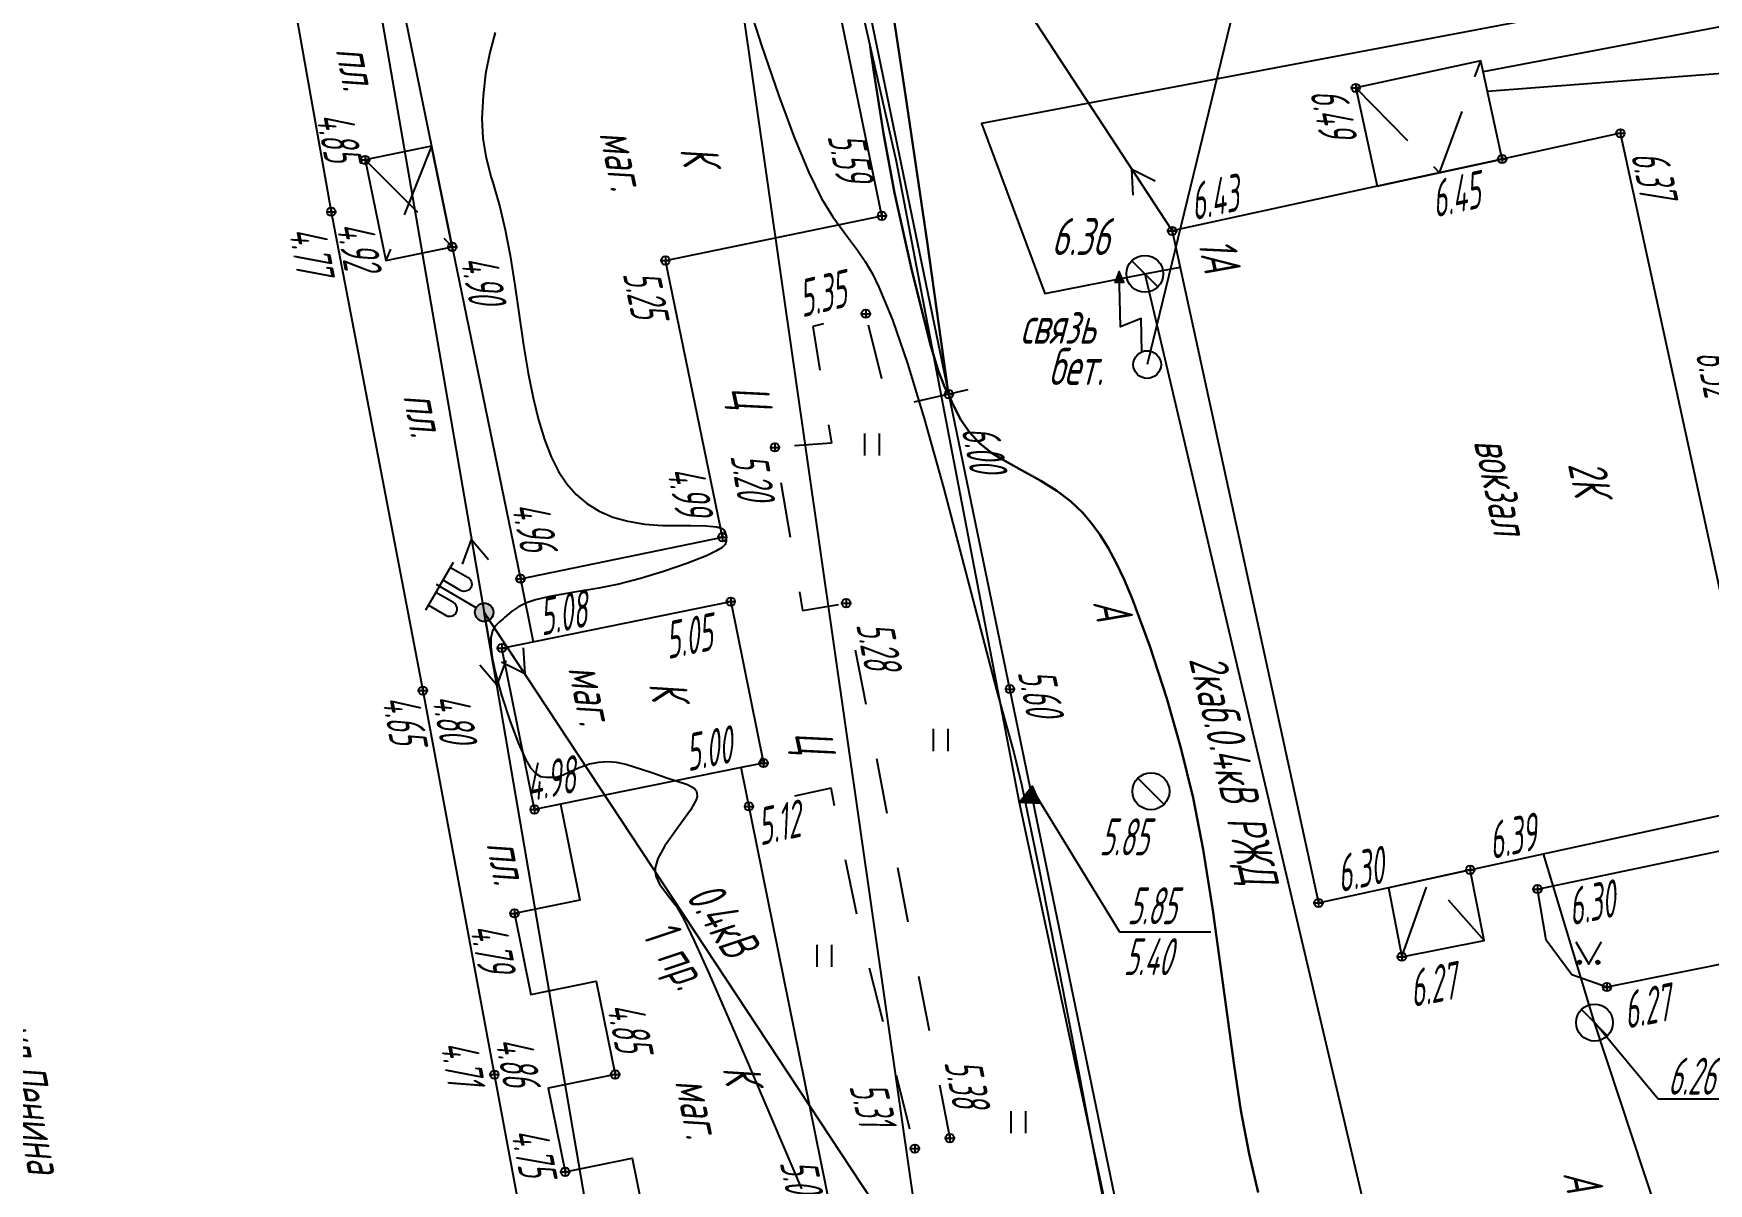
# Model space of a CAD drawing. Extents: x 1233805 to 1234355, y 654698 to 655114.
# Drawn here: x 1234054.18 to 1234099.55, y 654928.25 to 654959.4 of the extents above; entities that cross this region are included whole.
import ezdxf

# ---------------------------------------------------------------- set-up
doc = ezdxf.new("R2010")
doc.units = 0
doc.linetypes.add('ИИDash_15_15', pattern=[3, 1.5, -1.5])
doc.linetypes.add('ИИDash_20_10', pattern=[3, 2, -1])
for name, color, linetype, lineweight in [('ИИ_ГОРИЗОНТАЛИ_ОСН', 32, 'Continuous', 25), ('ИИ_ГОРИЗОНТАЛИ_УТОЛЩ', 32, 'Continuous', 30), ('ИИ_ДОРОГИ_АД', 7, 'Continuous', 25), ('ИИ_КАБЕЛЬ_СВЯЗИ', 212, 'Continuous', 25), ('ИИ_ЛЭП_ВН', 250, 'Continuous', 25), ('ИИ_ЛЭП_НН', 250, 'Continuous', 25), ('ИИ_ОГРАДЫ', 7, 'Continuous', 25), ('ИИ_ОТМЕТКИ', 7, 'Continuous', 25), ('ИИ_СООРУЖЕНИЕ', 7, 'Continuous', 25), ('ИИ_СТРОЕНИЕ', 7, 'Continuous', 25), ('ИИ_ТЕПЛОТРАССА', 5, 'Continuous', 25), ('ИИ_ТРУБОПРОВОДЫ', 7, 'Continuous', 25), ('ИИ_УГОДЬЯ', 7, 'Continuous', 25), ('ИИ_ЭЛЕКТРОКАБЕЛЬ_НН', 240, 'Continuous', 25)]:
    doc.layers.add(name, color=color, linetype=linetype, lineweight=lineweight)
doc.styles.add('VNIPISIMPLEXCUR', font='simplex.shx', dxfattribs={"width": 0.8, "oblique": 15})
doc.styles.add('ГОСТ 2.304 КУРСИВ', font='cs_gost2304.shx', dxfattribs={"oblique": 15})
doc.linetypes.add('ИИ051193', pattern='A,4,-2,[22,3dservice.shx,S=1,R=0,X=0,Y=0],8,[22,3dservice.shx,S=1,R=180,X=0,Y=0],-2,4', length=20)
doc.linetypes.add('ИИ05133', pattern='A,4,[4,3dservice.shx,S=0.7,R=0,X=0,Y=0],4,-2', length=10)
doc.linetypes.add('ИИ052801П', pattern='A,2,[39,3dservice.shx,S=0.8,R=0,X=0,Y=0],2', length=4)
doc.linetypes.add('ИИ054742_3', pattern='A,2,-0.5,[4,3dservice.shx,S=1,R=0,X=0,Y=0],-0.5,2', length=5)
doc.linetypes.add('ИИ251225', pattern='A,2,-2,3,-0.6,["2Т",VNIPISIMPLEXCUR,S=2,R=0,X=0,Y=-1],-4.4,3,-2,8,-2,8,-2,6', length=43)

# ---------------------------------------------------------------- blocks, each defined once
blk = doc.blocks.new('ИИ05401')
at = {"color": 0, "linetype": 'Continuous', "lineweight": 25}
for points in [[(-0.4, 1.2), (-0.4, 0)], [(0.4, 1.2), (0.4, 0)]]:
    blk.add_lwpolyline(points, dxfattribs=at)
blk = doc.blocks.new('ИИ05416')
at = {"linetype": 'Continuous', "lineweight": 25}
h = blk.add_hatch(color=0, dxfattribs=at)
edge = h.paths.add_edge_path()
edge.add_arc((-0.5, 0.1), 0.1, 0, 360)
h = blk.add_hatch(color=0, dxfattribs=at)
edge = h.paths.add_edge_path()
edge.add_arc((0.5, 0.1), 0.1, 0, 360)
at = {"color": 0, "linetype": 'Continuous', "lineweight": 25}
blk.add_lwpolyline([(-0.693, 1.2), (0, 0), (0.693, 1.2)], dxfattribs=at)
for centre in [(-0.5, 0.1), (0.5, 0.1)]:
    blk.add_circle(centre, 0.1, dxfattribs=at)
blk = doc.blocks.new('ИИ0511014')
at = {"linetype": 'Continuous'}
h = blk.add_hatch(color=0, dxfattribs=at)
edge = h.paths.add_edge_path()
edge.add_arc((0, 0), 0.5, 0, 360)
at = {"color": 0, "linetype": 'Continuous', "flags": 128}
for points in [[(0, 2.806), (-1.5, 2.806)], [(-1.184, 2.806), (-1.184, 1.706), (-1.174, 1.617), (-1.144, 1.532), (-1.096, 1.456), (-1.033, 1.393), (-0.957, 1.345), (-0.873, 1.316), (-0.784, 1.306), (-0.695, 1.316), (-0.61, 1.345), (-0.534, 1.393), (-0.471, 1.456), (-0.423, 1.532), (-0.394, 1.617), (-0.384, 1.706), (-0.384, 2.806)], [(0, 0.5), (0, 3)], [(0, 2.806), (1.5, 2.806)], [(1.184, 2.806), (1.184, 1.706), (1.174, 1.617), (1.144, 1.532), (1.096, 1.456), (1.033, 1.393), (0.957, 1.345), (0.873, 1.316), (0.784, 1.306), (0.695, 1.316), (0.61, 1.345), (0.534, 1.393), (0.471, 1.456), (0.423, 1.532), (0.394, 1.617), (0.384, 1.706), (0.384, 2.806)]]:
    blk.add_lwpolyline(points, dxfattribs=at)
at = {"color": 0, "linetype": 'Continuous'}
blk.add_circle((0, 0), 0.5, dxfattribs=at)
blk = doc.blocks.new('ИИ051144')
at = {"color": 0, "linetype": 'Continuous', "lineweight": 25, "flags": 128}
for points in [[(4, 0), (0, 0)], [(2.775, 0.707), (4, 0), (2.775, -0.707)]]:
    blk.add_lwpolyline(points, dxfattribs=at)
blk = doc.blocks.new('ИИ051171')
at = {"color": 0, "linetype": 'Continuous', "lineweight": 25, "flags": 128}
blk.add_lwpolyline([(0.707, -0.707), (-0.707, 0.707)], dxfattribs=at)
at = {"color": 0, "linetype": 'Continuous', "lineweight": 25}
blk.add_circle((0, 0), 1, dxfattribs=at)
at = {"color": 0, "linetype": 'Continuous', "style": 'VNIPISIMPLEXCUR', "oblique": 15, "width": 0.8}
for tag, p in [('NUMBER', (1.7, -1)), ('HATCH', (1.7, -4.4)), ('HEIGHT', (1.7, -7.8)), ('TOP1', (1.7, -11.2)), ('TOP2', (1.7, -14.6)), ('TOP3', (1.7, -18)), ('TOP4', (1.7, -21.4)), ('TOP5', (1.7, -24.8)), ('BOTTOM', (1.7, -28.2))]:
    blk.add_attdef(tag, p, '', height=2, dxfattribs=at)
blk = doc.blocks.new('ИИ05139')
at = {"linetype": 'Continuous'}
blk.add_hatch(color=0, dxfattribs=at).paths.add_polyline_path([(0.043, 4.776), (0.511, 4.6), (0.487, 5.25)])
at = {"color": 0, "linetype": 'Continuous', "flags": 128}
blk.add_lwpolyline([(0, 0.75), (0.632, 2.435), (-0.568, 2.435), (0.487, 5.25)], dxfattribs=at)
blk.add_lwpolyline([(0.043, 4.776), (0.511, 4.6), (0.487, 5.25)], close=True, dxfattribs=at)
at = {"color": 0, "linetype": 'Continuous'}
blk.add_circle((0, 0), 0.75, dxfattribs=at)
blk = doc.blocks.new('PICKET')
at = {"color": 0, "linetype": 'Continuous', "lineweight": 25}
for p, q in [((-0.23, 0), (0.23, 0)), ((0, 0.23), (0, -0.23))]:
    blk.add_line(p, q, dxfattribs=at)
blk.add_circle((0, 0), 0.23, dxfattribs=at)
at = {"color": 0, "linetype": 'Continuous', "style": 'VNIPISIMPLEXCUR', "oblique": 15, "width": 0.8}
blk.add_attdef('OTMETKA', (1.25, 0.3), '', height=2, dxfattribs=at)
at = {"color": 8, "linetype": 'Continuous', "style": 'VNIPISIMPLEXCUR', "oblique": 15, "width": 0.8, "flags": 1}
blk.add_attdef('NOMER', (1.25, -2.7), '', height=2, dxfattribs=at)
blk = doc.blocks.new('*U162')
at = {"color": 0, "linetype": 'ByBlock', "lineweight": -2}
for points in [[(0, 0), (3.457, -4.157)], [(3.457, -4.157), (8.402, -4.157)]]:
    blk.add_lwpolyline(points, dxfattribs=at)
blk = doc.blocks.new('ИИ05280')
at = {"linetype": 'Continuous'}
blk.add_hatch(color=0, dxfattribs=at).paths.add_polyline_path([(0.5, 1), (-0.531, 1), (0, 0)])
at = {"color": 0, "linetype": 'Continuous'}
blk.add_lwpolyline([(0, 0), (-0.531, 1), (0.5, 1), (0, 0)], dxfattribs=at)
at = {"color": 0, "linetype": 'Continuous', "style": 'VNIPISIMPLEXCUR', "oblique": 15, "width": 0.8}
for tag, p in [('TOP', (1.705, 4.427)), ('FOUNDATION', (1.705, 0.998))]:
    blk.add_attdef(tag, p, '', height=2, dxfattribs=at)
blk = doc.blocks.new('*U188')
at = {"color": 0, "linetype": 'ByBlock', "lineweight": -2}
for points in [[(0, 0), (4.531, -7.407)], [(4.531, -7.407), (9.476, -7.407)]]:
    blk.add_lwpolyline(points, dxfattribs=at)

msp = doc.modelspace()

# ---------------------------------------------------------------- linework, layer by layer
at = {"layer": 'ИИ_ГОРИЗОНТАЛИ_ОСН', "flags": 128}
for points, elevation in [([(1234073.585, 654960.026), (1234073.895, 654959.068), (1234074.364, 654957.706), (1234074.791, 654956.562), (1234075.178, 654955.635), (1234075.521, 654954.931), (1234075.824, 654954.431), (1234076.221, 654953.893), (1234076.5, 654953.524), (1234076.707, 654953.217), (1234076.898, 654952.889), (1234077.078, 654952.529), (1234077.442, 654951.645), (1234077.85, 654950.461), (1234078.306, 654948.965), (1234078.828, 654947.104), (1234079.778, 654943.476), (1234080.254, 654941.644), (1234080.507, 654940.739), (1234080.732, 654939.922), (1234080.943, 654939.023), (1234081.406, 654936.803), (1234082.052, 654933.543), (1234082.52, 654931.099), (1234082.911, 654929.053), (1234083.974, 654923.608)], 5.5), ([(1234066.686, 654959.424), (1234066.535, 654958.877), (1234066.424, 654958.305), (1234066.352, 654957.706), (1234066.322, 654957.093), (1234066.346, 654956.557), (1234066.425, 654956.067), (1234066.576, 654955.496), (1234066.617, 654955.359), (1234066.807, 654954.697), (1234066.954, 654954.081), (1234067.091, 654953.379), (1234067.218, 654952.583), (1234067.305, 654951.961), (1234067.448, 654950.954), (1234067.573, 654950.197), (1234067.707, 654949.525), (1234067.854, 654948.933), (1234068.019, 654948.398), (1234068.201, 654947.932), (1234068.401, 654947.533), (1234068.619, 654947.199), (1234068.873, 654946.909), (1234069.167, 654946.663), (1234069.5, 654946.461), (1234069.873, 654946.301), (1234070.279, 654946.186), (1234070.729, 654946.111), (1234071.219, 654946.075), (1234071.831, 654946.071), (1234071.979, 654946.073), (1234072.399, 654946.066), (1234072.681, 654946.039), (1234072.837, 654945.99), (1234072.878, 654945.957), (1234072.904, 654945.91), (1234072.939, 654945.781), (1234072.942, 654945.644), (1234072.914, 654945.555), (1234072.828, 654945.471), (1234072.663, 654945.373), (1234072.409, 654945.254), (1234071.869, 654945.04), (1234071.238, 654944.822), (1234070.616, 654944.634), (1234070.035, 654944.485), (1234069.488, 654944.372), (1234068.779, 654944.252), (1234068.159, 654944.146), (1234067.778, 654944.058), (1234067.532, 654943.973), (1234067.314, 654943.868), (1234067.126, 654943.743), (1234066.938, 654943.581), (1234066.898, 654943.543), (1234066.803, 654943.461), (1234066.676, 654943.339), (1234066.605, 654943.216), (1234066.562, 654943.033), (1234066.56, 654942.796), (1234066.599, 654942.489), (1234066.68, 654942.109), (1234066.853, 654941.48), (1234067.076, 654940.791), (1234067.301, 654940.189), (1234067.501, 654939.745), (1234067.642, 654939.509), (1234067.779, 654939.353), (1234067.912, 654939.273), (1234068.063, 654939.258), (1234068.091, 654939.259), (1234068.174, 654939.254), (1234068.337, 654939.258), (1234068.527, 654939.32), (1234068.676, 654939.388), (1234068.983, 654939.526), (1234069.24, 654939.613), (1234069.487, 654939.665), (1234069.724, 654939.68), (1234069.957, 654939.66), (1234070.221, 654939.607), (1234070.928, 654939.377), (1234071.332, 654939.236), (1234071.554, 654939.168), (1234071.895, 654939.057), (1234072.071, 654938.953), (1234072.122, 654938.89), (1234072.148, 654938.818), (1234072.15, 654938.736), (1234072.127, 654938.642), (1234071.977, 654938.362), (1234071.642, 654937.898), (1234071.277, 654937.391), (1234071.087, 654937.053), (1234071.018, 654936.802), (1234071.015, 654936.684), (1234071.033, 654936.57), (1234071.129, 654936.353), (1234071.331, 654936.094), (1234071.381, 654936.036), (1234071.58, 654935.769), (1234071.788, 654935.405), (1234072.072, 654934.824), (1234072.469, 654933.948), (1234073.464, 654931.664), (1234074.983, 654928.107)], 5)]:
    msp.add_lwpolyline(points, dxfattribs=dict(at, elevation=elevation))
at = {"layer": 'ИИ_ГОРИЗОНТАЛИ_ОСН', "elevation": 5, "flags": 128}
msp.add_lwpolyline([(1234073.877, 654939.652), (1234073.884, 654939.72), (1234073.909, 654939.771), (1234073.931, 654939.761), (1234073.956, 654939.704), (1234073.969, 654939.635), (1234073.962, 654939.624), (1234073.949, 654939.618), (1234073.931, 654939.615), (1234073.909, 654939.616), (1234073.888, 654939.626), (1234073.877, 654939.652)], close=True, dxfattribs=at)
at = {"layer": 'ИИ_ГОРИЗОНТАЛИ_УТОЛЩ', "elevation": 6, "flags": 128}
for points in [[(1234077.439, 654960.11), (1234077.795, 654957.726), (1234078.379, 654953.751), (1234078.762, 654951.048), (1234078.836, 654950.53), (1234078.946, 654949.751), (1234078.947, 654949.748), (1234078.947, 654949.745), (1234078.947, 654949.743), (1234078.947, 654949.743), (1234078.947, 654949.743)], [(1234076.838, 654959.034), (1234076.928, 654958.414), (1234077.2, 654956.685), (1234077.5, 654955.081), (1234077.949, 654953.057), (1234078.468, 654950.989), (1234078.686, 654950.24), (1234078.832, 654949.883), (1234078.839, 654949.871), (1234079.017, 654949.499), (1234079.09, 654949.34), (1234079.298, 654948.932), (1234079.528, 654948.598), (1234079.805, 654948.3), (1234080.13, 654948.04), (1234080.425, 654947.856), (1234080.878, 654947.607), (1234081.462, 654947.285), (1234081.892, 654947.012), (1234082.267, 654946.726), (1234082.588, 654946.424), (1234082.829, 654946.145), (1234083.06, 654945.827), (1234083.284, 654945.466), (1234083.503, 654945.06), (1234083.717, 654944.609), (1234083.933, 654944.097), (1234084.41, 654942.806), (1234084.875, 654941.389), (1234085.258, 654940.051), (1234085.585, 654938.696), (1234085.862, 654937.299), (1234086.125, 654935.652), (1234086.448, 654933.285), (1234086.696, 654931.442), (1234086.882, 654930.224), (1234087.102, 654929.056), (1234087.352, 654928.011)]]:
    msp.add_lwpolyline(points, dxfattribs=at)
at = {"layer": 'ИИ_ДОРОГИ_АД', "flags": 128}
for points in [[(1234051.313, 654977.24), (1234058.212, 654976.553), (1234061.141, 654960.773), (1234062.243, 654954.57), (1234064.724, 654941.599), (1234069.302, 654917.002)], [(1234067.369, 654944.631), (1234067.711, 654942.924)]]:
    msp.add_lwpolyline(points, dxfattribs=at)
at = {"layer": 'ИИ_ДОРОГИ_АД', "linetype": 'ИИDash_15_15', "flags": 128}
msp.add_lwpolyline([(1234079.483, 654949.742), (1234077.347, 654949.254), (1234076.721, 654951.807), (1234075.282, 654951.459), (1234075.792, 654948.303), (1234074.26, 654948.187), (1234075.01, 654943.771), (1234076.19, 654943.969), (1234078.998, 654929.478), (1234078.049, 654929.195), (1234076.542, 654935.205), (1234075.78, 654938.956), (1234073.555, 654938.464)], dxfattribs=at)
at = {"layer": 'ИИ_ДОРОГИ_АД', "flags": 128}
msp.add_lwpolyline([(1234094.914, 654936.226), (1234101.235, 654937.548), (1234101.621, 654935.948), (1234101.368, 654935.134), (1234100.655, 654934.343), (1234096.797, 654933.572), (1234095.844, 654933.899), (1234095.15, 654934.844)], close=True, dxfattribs=at)
at = {"layer": 'ИИ_КАБЕЛЬ_СВЯЗИ', "linetype": 'ИИ05133', "flags": 128}
for points in [[(1234109.138, 655093.38), (1234134.289, 654966.125), (1234093.444, 654958.357)], [(1234093.557, 654957.838), (1234120.737, 654959.921), (1234136.158, 654888.894), (1234151.947, 654813.869), (1234159.658, 654769.277), (1234148.525, 654766.836), (1234160.687, 654721.894), (1234162.284, 654710.725)]]:
    msp.add_lwpolyline(points, dxfattribs=at)
at = {"layer": 'ИИ_ЛЭП_ВН', "elevation": -11.67, "flags": 128}
msp.add_lwpolyline([(1234018.974, 655086.689), (1234017.695, 655058.052), (1234015.433, 655015.566), (1234050.337, 655012.908), (1234071.226, 654975.124), (1234078.323, 654925.625), (1234104.321, 654887.734)], dxfattribs=at)
at = {"layer": 'ИИ_ЛЭП_НН', "elevation": -11.67, "flags": 128}
for points in [[(1234071.226, 654975.124), (1234085.02, 654954.048)], [(1234061.37, 654972.781), (1234066.385, 654943.719), (1234071.329, 654914.814), (1234077.199, 654872.039), (1234085.76, 654846.358), (1234090.839, 654812.015), (1234093.371, 654773.568), (1234096.033, 654741.241), (1234098.037, 654708.982), (1234098.255, 654706.63)], [(1234066.385, 654943.719), (1234078.323, 654925.625)]]:
    msp.add_lwpolyline(points, dxfattribs=at)
at = {"layer": 'ИИ_ОГРАДЫ', "linetype": 'ИИ054742_3', "flags": 128}
msp.add_lwpolyline([(1234095.177, 654920.642), (1234092.431, 654920.045), (1234084.571, 654922.567), (1234074.86, 654969.514)], dxfattribs=at)
at = {"layer": 'ИИ_СООРУЖЕНИЕ', "elevation": -11.67, "flags": 128}
msp.add_lwpolyline([(1234095.587, 654996.616), (1234084.342, 654950.43)], dxfattribs=at)
at = {"layer": 'ИИ_СООРУЖЕНИЕ', "linetype": 'ИИ052801П', "flags": 128}
msp.add_lwpolyline([(1234088.509, 654976.804), (1234073.571, 654973.962), (1234075.591, 654964.53), (1234077.54, 654955.941), (1234080.874, 654938.572), (1234084.345, 654922.404), (1234085.952, 654921.789), (1234092.434, 654919.781), (1234095.244, 654920.427)], dxfattribs=at)
at = {"layer": 'ИИ_СТРОЕНИЕ'}
for points in [[(1234063.933, 654961.34), (1234064.961, 654956.341), (1234065.521, 654953.619), (1234067.369, 654944.631), (1234072.835, 654945.755), (1234071.293, 654953.25), (1234077.158, 654954.456), (1234075.263, 654963.671)], [(1234089.99, 654957.921), (1234090.57, 654955.257), (1234093.958, 654955.995), (1234093.378, 654958.66)], [(1234085.02, 654954.048), (1234088.985, 654935.849), (1234101.127, 654938.495), (1234097.161, 654956.693), (1234093.958, 654955.995), (1234090.57, 654955.257)], [(1234063.164, 654955.971), (1234063.724, 654953.249), (1234065.521, 654953.619), (1234064.961, 654956.341)], [(1234073.061, 654944.009), (1234073.948, 654939.637), (1234073.342, 654939.514), (1234068.448, 654938.521), (1234067.751, 654938.38), (1234066.864, 654942.752)], [(1234067.206, 654935.567), (1234067.651, 654933.373), (1234069.42, 654933.732), (1234069.933, 654931.204), (1234068.117, 654930.835), (1234068.577, 654928.566), (1234070.393, 654928.934), (1234071.043, 654925.731), (1234071.421, 654925.808), (1234075.618, 654926.66), (1234075.936, 654926.724), (1234073.342, 654939.514), (1234068.448, 654938.521), (1234068.975, 654935.926), (1234067.206, 654935.567)], [(1234091.242, 654934.393), (1234093.468, 654934.828), (1234093.094, 654936.744), (1234090.877, 654936.261)]]:
    msp.add_lwpolyline(points, close=True, dxfattribs=at)
at = {"layer": 'ИИ_СТРОЕНИЕ', "linetype": 'ИИDash_20_10', "flags": 128}
for points in [[(1234089.99, 654957.921), (1234092.264, 654955.626), (1234093.378, 654958.66)], [(1234091.242, 654934.393), (1234091.986, 654936.503), (1234093.468, 654934.828)]]:
    msp.add_lwpolyline(points, dxfattribs=at)
at = {"layer": 'ИИ_СТРОЕНИЕ', "linetype": 'ИИDash_20_10'}
for points in [[(1234063.164, 654955.971), (1234065.521, 654953.619)], [(1234064.961, 654956.341), (1234063.724, 654953.249)]]:
    msp.add_lwpolyline(points, dxfattribs=at)
at = {"layer": 'ИИ_ТЕПЛОТРАССА', "linetype": 'ИИ251225', "elevation": 25.52, "flags": 128}
msp.add_lwpolyline([(1233993.054, 654809.621), (1234024.354, 654813.78), (1234024.751, 654810.998), (1234028.542, 654811.539), (1234028.15, 654814.28), (1234116.084, 654825.883), (1234126.505, 654839.169), (1234120.846, 654858.805), (1234096.46, 654932.607), (1234095.08, 654937.177)], dxfattribs=at)
at = {"layer": 'ИИ_ЭЛЕКТРОКАБЕЛЬ_НН', "linetype": 'ИИ051193', "flags": 128}
for points in [[(1234104.61, 654961.649), (1234100.861, 654960.938), (1234079.852, 654956.955), (1234081.572, 654952.353), (1234084.28, 654952.888), (1234085.233, 654953.068)], [(1234084.28, 654952.888), (1234100.364, 654884.515)]]:
    msp.add_lwpolyline(points, dxfattribs=at)

# ---------------------------------------------------------------- block references
at = {"layer": 'ИИ_ЛЭП_НН'}
for name, p, xscale, yscale, zscale, rotation in [('ИИ051144', (1234085.02, 654954.048, -11.67), 0.4999999999999996, 0.4999999999999996, 0.4999999999999996, 123.2036416918765), ('ИИ051144', (1234066.385, 654943.719, -11.67), 0.4999999999999997, 0.4999999999999997, 0.4999999999999997, 99.79050674649288), ('ИИ0511014', (1234066.385, 654943.719, -11.67), 0.5, 0.5, 0.5, 59.73200407799983), ('ИИ051144', (1234066.385, 654943.719, -11.67), 0.4999999999999997, 0.4999999999999997, 0.4999999999999997, 279.7067383938428), ('ИИ051144', (1234066.385, 654943.719, -11.67), 0.4999999999999997, 0.4999999999999997, 0.4999999999999997, 303.4157731848221)]:
    msp.add_blockref(name, p, dxfattribs=dict(at, xscale=xscale, yscale=yscale, zscale=zscale, rotation=rotation))
at = {"layer": 'ИИ_ОТМЕТКИ'}
ref = msp.add_blockref('PICKET', (1234089.99, 654957.921, 6.494), dxfattribs=dict(at, xscale=0.5, yscale=0.5, zscale=0.5))
ref.add_attrib('OTMETKA', '6.49', (1234088.747, 654957.805, 6.494), dxfattribs={"layer": '0', "color": 0, "linetype": 'Continuous', "height": 1, "rotation": 282.2928, "style": 'ГОСТ 2.304 КУРСИВ', "oblique": 15, "width": 0.65})
ref = msp.add_blockref('PICKET', (1234063.164, 654955.971, 4.854), dxfattribs=dict(at, xscale=0.5, yscale=0.5, zscale=0.5))
ref.add_attrib('OTMETKA', '4.85', (1234061.817, 654957.166, 4.854), dxfattribs={"layer": '0', "color": 0, "linetype": 'Continuous', "height": 1, "rotation": 281.6215, "style": 'ГОСТ 2.304 КУРСИВ', "oblique": 15, "width": 0.65})
ref = msp.add_blockref('PICKET', (1234077.158, 654954.456, 5.589), dxfattribs=dict(at, xscale=0.5, yscale=0.5, zscale=0.5))
ref.add_attrib('OTMETKA', '5.59', (1234075.68, 654956.61, 5.589), dxfattribs={"layer": '0', "color": 0, "linetype": 'Continuous', "height": 1, "rotation": 281.6215, "style": 'ГОСТ 2.304 КУРСИВ', "oblique": 15, "width": 0.65})
ref = msp.add_blockref('PICKET', (1234097.161, 654956.693, 6.37), dxfattribs=dict(at, xscale=0.5, yscale=0.5, zscale=0.5))
ref.add_attrib('OTMETKA', '6.37', (1234097.441, 654956.114, 6.37), dxfattribs={"layer": '0', "color": 0, "linetype": 'Continuous', "height": 1, "rotation": 282.2928, "style": 'ГОСТ 2.304 КУРСИВ', "oblique": 15, "width": 0.65})
ref = msp.add_blockref('PICKET', (1234093.958, 654955.995, 6.45), dxfattribs=dict(at, xscale=0.5, yscale=0.5, zscale=0.5))
ref.add_attrib('OTMETKA', '6.45', (1234092.135, 654954.405, 6.45), dxfattribs={"layer": '0', "color": 0, "linetype": 'Continuous', "height": 1, "rotation": 12.2928, "style": 'ГОСТ 2.304 КУРСИВ', "oblique": 15, "width": 0.65})
ref = msp.add_blockref('PICKET', (1234085.02, 654954.048, 6.429), dxfattribs=dict(at, xscale=0.5, yscale=0.5, zscale=0.5))
ref.add_attrib('OTMETKA', '6.43', (1234085.599, 654954.328, 6.429), dxfattribs={"layer": '0', "color": 0, "linetype": 'Continuous', "height": 1, "rotation": 12.2928, "style": 'ГОСТ 2.304 КУРСИВ', "oblique": 15, "width": 0.65})
ref = msp.add_blockref('PICKET', (1234062.243, 654954.57, 4.772), dxfattribs=dict(at, xscale=0.5, yscale=0.5, zscale=0.5))
ref.add_attrib('OTMETKA', '4.77', (1234061.082, 654954.072, 4.772), dxfattribs={"layer": '0', "color": 0, "linetype": 'Continuous', "height": 1, "rotation": 280.8292, "style": 'ГОСТ 2.304 КУРСИВ', "oblique": 15, "width": 0.65})
ref = msp.add_blockref('PICKET', (1234065.521, 654953.619, 4.898), dxfattribs=dict(at, xscale=0.5, yscale=0.5, zscale=0.5))
ref.add_attrib('OTMETKA', '4.90', (1234065.73, 654953.285, 4.898), dxfattribs={"layer": '0', "color": 0, "linetype": 'Continuous', "height": 1, "rotation": 281.6215, "style": 'ГОСТ 2.304 КУРСИВ', "oblique": 15, "width": 0.65})
ref = msp.add_blockref('PICKET', (1234071.293, 654953.25, 5.249), dxfattribs=dict(at, xscale=0.5, yscale=0.5, zscale=0.5))
ref.add_attrib('OTMETKA', '5.25', (1234070.134, 654952.886, 5.249), dxfattribs={"layer": '0', "color": 0, "linetype": 'Continuous', "height": 1, "rotation": 281.6215, "style": 'ГОСТ 2.304 КУРСИВ', "oblique": 15, "width": 0.65})
ref = msp.add_blockref('PICKET', (1234076.721, 654951.807, 5.347), dxfattribs=dict(at, xscale=0.5, yscale=0.5, zscale=0.5))
ref.add_attrib('OTMETKA', '5.35', (1234074.999, 654951.704, 5.347), dxfattribs={"layer": '0', "color": 0, "linetype": 'Continuous', "height": 1, "rotation": 13.5984, "style": 'ГОСТ 2.304 КУРСИВ', "oblique": 15, "width": 0.65})
ref = msp.add_blockref('PICKET', (1234100.76, 654949.045, 6.319), dxfattribs=dict(at, xscale=0.5, yscale=0.5, zscale=0.5))
ref.add_attrib('OTMETKA', '6.32', (1234099.191, 654950.729, 6.319), dxfattribs={"layer": '0', "color": 0, "linetype": 'Continuous', "height": 1, "rotation": 281.934, "style": 'ГОСТ 2.304 КУРСИВ', "oblique": 15, "width": 0.65})
ref = msp.add_blockref('PICKET', (1234078.974, 654949.626, 6.002), dxfattribs=dict(at, xscale=0.5, yscale=0.5, zscale=0.5))
ref.add_attrib('OTMETKA', '6.00', (1234079.306, 654948.677, 6.002), dxfattribs={"layer": '0', "color": 0, "linetype": 'Continuous', "height": 1, "rotation": 281.6868, "style": 'ГОСТ 2.304 КУРСИВ', "oblique": 15, "width": 0.65})
ref = msp.add_blockref('PICKET', (1234074.26, 654948.187, 5.199), dxfattribs=dict(at, xscale=0.5, yscale=0.5, zscale=0.5))
ref.add_attrib('OTMETKA', '5.20', (1234073.051, 654947.955, 5.199), dxfattribs={"layer": '0', "color": 0, "linetype": 'Continuous', "height": 1, "rotation": 279.638, "style": 'ГОСТ 2.304 КУРСИВ', "oblique": 15, "width": 0.65})
ref = msp.add_blockref('PICKET', (1234072.835, 654945.755, 4.987), dxfattribs=dict(at, xscale=0.5, yscale=0.5, zscale=0.5))
ref.add_attrib('OTMETKA', '4.99', (1234071.326, 654947.576, 4.987), dxfattribs={"layer": '0', "color": 0, "linetype": 'Continuous', "height": 1, "rotation": 281.6215, "style": 'ГОСТ 2.304 КУРСИВ', "oblique": 15, "width": 0.65})
ref = msp.add_blockref('PICKET', (1234067.369, 654944.631, 4.959), dxfattribs=dict(at, xscale=0.5, yscale=0.5, zscale=0.5))
ref.add_attrib('OTMETKA', '4.96', (1234067.118, 654946.614, 4.959), dxfattribs={"layer": '0', "color": 0, "linetype": 'Continuous', "height": 1, "rotation": 281.6215, "style": 'ГОСТ 2.304 КУРСИВ', "oblique": 15, "width": 0.65})
ref = msp.add_blockref('PICKET', (1234066.864, 654942.752, 5.076), dxfattribs=dict(at, xscale=0.5, yscale=0.5, zscale=0.5))
ref.add_attrib('OTMETKA', '5.08', (1234067.948, 654943.084, 5.076), dxfattribs={"layer": '0', "color": 0, "linetype": 'Continuous', "height": 1, "rotation": 11.4666, "style": 'ГОСТ 2.304 КУРСИВ', "oblique": 15, "width": 0.65})
ref = msp.add_blockref('PICKET', (1234073.061, 654944.009, 5.049), dxfattribs=dict(at, xscale=0.5, yscale=0.5, zscale=0.5))
ref.add_attrib('OTMETKA', '5.05', (1234071.361, 654942.45, 5.049), dxfattribs={"layer": '0', "color": 0, "linetype": 'Continuous', "height": 1, "rotation": 11.4666, "style": 'ГОСТ 2.304 КУРСИВ', "oblique": 15, "width": 0.65})
ref = msp.add_blockref('PICKET', (1234076.19, 654943.969, 5.283), dxfattribs=dict(at, xscale=0.5, yscale=0.5, zscale=0.5))
ref.add_attrib('OTMETKA', '5.28', (1234076.456, 654943.384, 5.283), dxfattribs={"layer": '0', "color": 0, "linetype": 'Continuous', "height": 1, "rotation": 280.9678, "style": 'ГОСТ 2.304 КУРСИВ', "oblique": 15, "width": 0.65})
ref = msp.add_blockref('PICKET', (1234080.626, 654941.641, 5.596), dxfattribs=dict(at, xscale=0.5, yscale=0.5, zscale=0.5))
ref.add_attrib('OTMETKA', '5.60', (1234080.831, 654942.093, 5.596), dxfattribs={"layer": '0', "color": 0, "linetype": 'Continuous', "height": 1, "rotation": 281.6868, "style": 'ГОСТ 2.304 КУРСИВ', "oblique": 15, "width": 0.65})
ref = msp.add_blockref('PICKET', (1234064.724, 654941.599, 4.649), dxfattribs=dict(at, xscale=0.5, yscale=0.5, zscale=0.5))
ref.add_attrib('OTMETKA', '4.65', (1234063.612, 654941.39, 4.649), dxfattribs={"layer": '0', "color": 0, "linetype": 'Continuous', "height": 1, "rotation": 280.5421, "style": 'ГОСТ 2.304 КУРСИВ', "oblique": 15, "width": 0.65})
ref = msp.add_blockref('PICKET', (1234073.948, 654939.637, 4.998), dxfattribs=dict(at, xscale=0.5, yscale=0.5, zscale=0.5))
ref.add_attrib('OTMETKA', '5.00', (1234071.91, 654939.41, 4.998), dxfattribs={"layer": '0', "color": 0, "linetype": 'Continuous', "height": 1, "rotation": 11.4666, "style": 'ГОСТ 2.304 КУРСИВ', "oblique": 15, "width": 0.65})
ref = msp.add_blockref('PICKET', (1234067.751, 654938.38, 4.984), dxfattribs=dict(at, xscale=0.5, yscale=0.5, zscale=0.5))
ref.add_attrib('OTMETKA', '4.98', (1234067.599, 654938.587, 4.984), dxfattribs={"layer": '0', "color": 0, "linetype": 'Continuous', "height": 1, "rotation": 11.4666, "style": 'ГОСТ 2.304 КУРСИВ', "oblique": 15, "width": 0.65})
ref = msp.add_blockref('PICKET', (1234073.555, 654938.464, 5.117), dxfattribs=dict(at, xscale=0.5, yscale=0.5, zscale=0.5))
ref.add_attrib('OTMETKA', '5.12', (1234073.869, 654937.401, 5.117), dxfattribs={"layer": '0', "color": 0, "linetype": 'Continuous', "height": 1, "rotation": 12.4595, "style": 'ГОСТ 2.304 КУРСИВ', "oblique": 15, "width": 0.65})
ref = msp.add_blockref('PICKET', (1234093.094, 654936.744, 6.393), dxfattribs=dict(at, xscale=0.5, yscale=0.5, zscale=0.5))
ref.add_attrib('OTMETKA', '6.39', (1234093.673, 654937.024, 6.393), dxfattribs={"layer": '0', "color": 0, "linetype": 'Continuous', "height": 1, "rotation": 12.2928, "style": 'ГОСТ 2.304 КУРСИВ', "oblique": 15, "width": 0.65})
ref = msp.add_blockref('PICKET', (1234088.985, 654935.849, 6.297), dxfattribs=dict(at, xscale=0.5, yscale=0.5, zscale=0.5))
ref.add_attrib('OTMETKA', '6.30', (1234089.564, 654936.129, 6.297), dxfattribs={"layer": '0', "color": 0, "linetype": 'Continuous', "height": 1, "rotation": 12.2928, "style": 'ГОСТ 2.304 КУРСИВ', "oblique": 15, "width": 0.65})
ref = msp.add_blockref('PICKET', (1234094.914, 654936.226, 6.301), dxfattribs=dict(at, xscale=0.5, yscale=0.5, zscale=0.5))
ref.add_attrib('OTMETKA', '6.30', (1234095.826, 654935.23, 6.301), dxfattribs={"layer": '0', "color": 0, "linetype": 'Continuous', "height": 1, "rotation": 11.8181, "style": 'ГОСТ 2.304 КУРСИВ', "oblique": 15, "width": 0.65})
ref = msp.add_blockref('PICKET', (1234067.206, 654935.567, 4.79), dxfattribs=dict(at, xscale=0.5, yscale=0.5, zscale=0.5))
ref.add_attrib('OTMETKA', '4.79', (1234065.986, 654935.2, 4.79), dxfattribs={"layer": '0', "color": 0, "linetype": 'Continuous', "height": 1, "rotation": 281.4666, "style": 'ГОСТ 2.304 КУРСИВ', "oblique": 15, "width": 0.65})
ref = msp.add_blockref('PICKET', (1234091.242, 654934.393, 6.271), dxfattribs=dict(at, xscale=0.5, yscale=0.5, zscale=0.5))
ref.add_attrib('OTMETKA', '6.27', (1234091.524, 654933.022, 6.271), dxfattribs={"layer": '0', "color": 0, "linetype": 'Continuous', "height": 1, "rotation": 11.0427, "style": 'ГОСТ 2.304 КУРСИВ', "oblique": 15, "width": 0.65})
ref = msp.add_blockref('PICKET', (1234096.797, 654933.572, 6.267), dxfattribs=dict(at, xscale=0.5, yscale=0.5, zscale=0.5))
ref.add_attrib('OTMETKA', '6.27', (1234097.323, 654932.433, 6.267), dxfattribs={"layer": '0', "color": 0, "linetype": 'Continuous', "height": 1, "rotation": 11.3075, "style": 'ГОСТ 2.304 КУРСИВ', "oblique": 15, "width": 0.65})
ref = msp.add_blockref('PICKET', (1234069.933, 654931.204, 4.853), dxfattribs=dict(at, xscale=0.5, yscale=0.5, zscale=0.5))
ref.add_attrib('OTMETKA', '4.85', (1234069.699, 654933.059, 4.853), dxfattribs={"layer": '0', "color": 0, "linetype": 'Continuous', "height": 1, "rotation": 281.4666, "style": 'ГОСТ 2.304 КУРСИВ', "oblique": 15, "width": 0.65})
ref = msp.add_blockref('PICKET', (1234066.66, 654931.2, 4.709), dxfattribs=dict(at, xscale=0.5, yscale=0.5, zscale=0.5))
ref.add_attrib('OTMETKA', '4.71', (1234065.188, 654932.035, 4.709), dxfattribs={"layer": '0', "color": 0, "linetype": 'Continuous', "height": 1, "rotation": 280.5421, "style": 'ГОСТ 2.304 КУРСИВ', "oblique": 15, "width": 0.65})
ref = msp.add_blockref('PICKET', (1234078.998, 654929.478, 5.384), dxfattribs=dict(at, xscale=0.5, yscale=0.5, zscale=0.5))
ref.add_attrib('OTMETKA', '5.38', (1234078.843, 654931.532, 5.384), dxfattribs={"layer": '0', "color": 0, "linetype": 'Continuous', "height": 1, "rotation": 280.9678, "style": 'ГОСТ 2.304 КУРСИВ', "oblique": 15, "width": 0.65})
ref = msp.add_blockref('PICKET', (1234078.049, 654929.195, 5.308), dxfattribs=dict(at, xscale=0.5, yscale=0.5, zscale=0.5))
ref.add_attrib('OTMETKA', '5.31', (1234076.268, 654930.88, 5.308), dxfattribs={"layer": '0', "color": 0, "linetype": 'Continuous', "height": 1, "rotation": 284.0751, "style": 'ГОСТ 2.304 КУРСИВ', "oblique": 15, "width": 0.65})
ref = msp.add_blockref('PICKET', (1234068.577, 654928.566, 4.752), dxfattribs=dict(at, xscale=0.5, yscale=0.5, zscale=0.5))
ref.add_attrib('OTMETKA', '4.75', (1234067.099, 654929.656, 4.752), dxfattribs={"layer": '0', "color": 0, "linetype": 'Continuous', "height": 1, "rotation": 281.4666, "style": 'ГОСТ 2.304 КУРСИВ', "oblique": 15, "width": 0.65})
ref = msp.add_blockref('PICKET', (1234075.936, 654926.724, 5.033), dxfattribs=dict(at, xscale=0.5, yscale=0.5, zscale=0.5))
ref.add_attrib('OTMETKA', '5.03', (1234074.386, 654928.818, 5.033), dxfattribs={"layer": '0', "color": 0, "linetype": 'Continuous', "height": 1, "rotation": 281.4666, "style": 'ГОСТ 2.304 КУРСИВ', "oblique": 15, "width": 0.65})
at = {"layer": 'ИИ_СООРУЖЕНИЕ', "xscale": 0.5, "yscale": 0.5, "zscale": 0.5, "rotation": 22.11554009104963}
msp.add_blockref('ИИ05139', (1234084.342, 654950.43, 3.752), dxfattribs=at)
at = {"layer": 'ИИ_СООРУЖЕНИЕ'}
ref = msp.add_blockref('ИИ05280', (1234080.874, 654938.572), dxfattribs=dict(at, xscale=0.4999999999999994, yscale=0.4999999999999994, zscale=0.4999999999999994, rotation=293.1229824162993))
ref.add_attrib('TOP', '5.85', (1234083.806, 654935.272), dxfattribs={"layer": '0', "color": 0, "linetype": 'Continuous', "height": 1, "style": 'ГОСТ 2.304 КУРСИВ', "oblique": 15, "width": 0.65})
ref.add_attrib('FOUNDATION', '5.40', (1234083.706, 654933.893), dxfattribs={"layer": '0', "color": 0, "linetype": 'Continuous', "height": 1, "style": 'ГОСТ 2.304 КУРСИВ', "oblique": 15, "width": 0.65})
at = {"layer": 'ИИ_СООРУЖЕНИЕ', "color": 7, "xscale": 0.5, "yscale": 0.5, "zscale": 0.5}
msp.add_blockref('*U188', (1234081.329, 654938.77, 5.396), dxfattribs=at)
at = {"layer": 'ИИ_ТРУБОПРОВОДЫ'}
ref = msp.add_blockref('ИИ051171', (1234084.445, 654938.872, 5.85), dxfattribs=dict(at, xscale=0.5, yscale=0.5, zscale=0.5))
ref.add_attrib('HATCH', '5.85', (1234083.05, 654937.139, 5.85), dxfattribs={"layer": '0', "color": 0, "linetype": 'Continuous', "height": 1, "rotation": 360, "style": 'ГОСТ 2.304 КУРСИВ', "oblique": 15, "width": 0.65})
at = {"layer": 'ИИ_ТРУБОПРОВОДЫ', "color": 7}
ref = msp.add_blockref('ИИ051171', (1234096.46, 654932.607, 6.26), dxfattribs=dict(at, xscale=0.5, yscale=0.5, zscale=0.5))
ref.add_attrib('HATCH', '6.26', (1234098.441, 654930.657, 6.26), dxfattribs={"layer": '0', "color": 0, "linetype": 'Continuous', "height": 1, "rotation": 360, "style": 'ГОСТ 2.304 КУРСИВ', "oblique": 15, "width": 0.65})
at = {"layer": 'ИИ_ТРУБОПРОВОДЫ', "color": 7, "xscale": 0.5, "yscale": 0.5, "zscale": 0.5}
msp.add_blockref('*U162', (1234096.455, 654932.623, 25.52), dxfattribs=at)
at = {"layer": 'ИИ_УГОДЬЯ', "xscale": 0.5, "yscale": 0.5, "zscale": 0.5}
for name, p in [('ИИ05401', (1234076.882, 654947.967)), ('ИИ05401', (1234078.742, 654939.962)), ('ИИ05401', (1234075.592, 654934.118)), ('ИИ05416', (1234096.301, 654934.191)), ('ИИ05401', (1234080.845, 654929.612))]:
    msp.add_blockref(name, p, dxfattribs=at)
at = {"layer": 'ИИ_ЭЛЕКТРОКАБЕЛЬ_НН', "color": 7}
ref = msp.add_blockref('ИИ051171', (1234084.28, 654952.887, 6.36), dxfattribs=dict(at, xscale=0.5, yscale=0.5, zscale=0.5))
ref.add_attrib('HATCH', '6.36', (1234081.744, 654953.397, 6.36), dxfattribs={"layer": '0', "color": 0, "linetype": 'Continuous', "height": 1, "rotation": 360, "style": 'ГОСТ 2.304 КУРСИВ', "oblique": 15, "width": 0.8})

# ---------------------------------------------------------------- texts
at = {"layer": 'ИИ_ДОРОГИ_АД', "style": 'ГОСТ 2.304 КУРСИВ', "oblique": 15, "width": 0.8}
for s, rotation, p in [('пл.', 281.1107, (1234062.354, 654958.959)), ('Ц', 282.1983, (1234073.067, 654949.783)), ('пл.', 281.1107, (1234064.181, 654949.577)), ('А', 281.6673, (1234082.866, 654943.996)), ('Ц', 282.1983, (1234074.784, 654940.435)), ('пл.', 281.1107, (1234066.435, 654937.449)), ('ул.Ленина', 281.1107, (1234053.255, 654932.491)), ('А', 281.6673, (1234095.603, 654928.522))]:
    msp.add_text(s, height=1, rotation=rotation, dxfattribs=at).set_placement(p)
at = {"layer": 'ИИ_ЛЭП_НН', "style": 'ГОСТ 2.304 КУРСИВ', "oblique": 15, "width": 0.8}
for s, p in [('0.4кВ', (1234071.825, 654936.024)), ('1 пр.', (1234070.637, 654934.985))]:
    msp.add_text(s, height=1, rotation=303.4158, dxfattribs=at).set_placement(p)
at = {"layer": 'ИИ_ОТМЕТКИ', "style": 'ГОСТ 2.304 КУРСИВ', "oblique": 15, "width": 0.65}
for s, p in [('4.92', (1234062.374, 654954.21)), ('4.80', (1234064.96, 654941.424)), ('4.86', (1234066.676, 654932.133))]:
    msp.add_text(s, height=1, rotation=280.5155, dxfattribs=at).set_placement(p)
at = {"layer": 'ИИ_СООРУЖЕНИЕ', "style": 'ГОСТ 2.304 КУРСИВ', "oblique": 15, "width": 0.8}
for s, p in [('связь', (1234080.903, 654950.992)), ('бет.', (1234081.665, 654949.879))]:
    msp.add_text(s, height=1, dxfattribs=at).set_placement(p)
at = {"layer": 'ИИ_СТРОЕНИЕ', "style": 'ГОСТ 2.304 КУРСИВ', "oblique": 15, "width": 0.8}
for s, rotation, p in [('маг.', 281.6215, (1234069.499, 654956.688)), ('К', 281.6215, (1234071.686, 654956.264)), ('1А', 282.2928, (1234085.714, 654953.743)), ('вокзал', 282.2928, (1234093.182, 654948.34)), ('2К', 282.2928, (1234095.733, 654947.732)), ('маг.', 281.4666, (1234068.654, 654942.204)), ('К', 281.4666, (1234070.84, 654941.78)), ('К', 281.4666, (1234072.837, 654931.375)), ('маг.', 281.4666, (1234071.548, 654931.012))]:
    msp.add_text(s, height=1, rotation=rotation, dxfattribs=at).set_placement(p)
at = {"layer": 'ИИ_ЭЛЕКТРОКАБЕЛЬ_НН', "color": 7, "style": 'ГОСТ 2.304 КУРСИВ', "oblique": 15, "width": 0.8}
msp.add_text('2каб.0.4кВ РЖД', height=1, rotation=283.2375, dxfattribs=at).set_placement((1234085.467, 654942.454))

doc.saveas('drawing.dxf')
